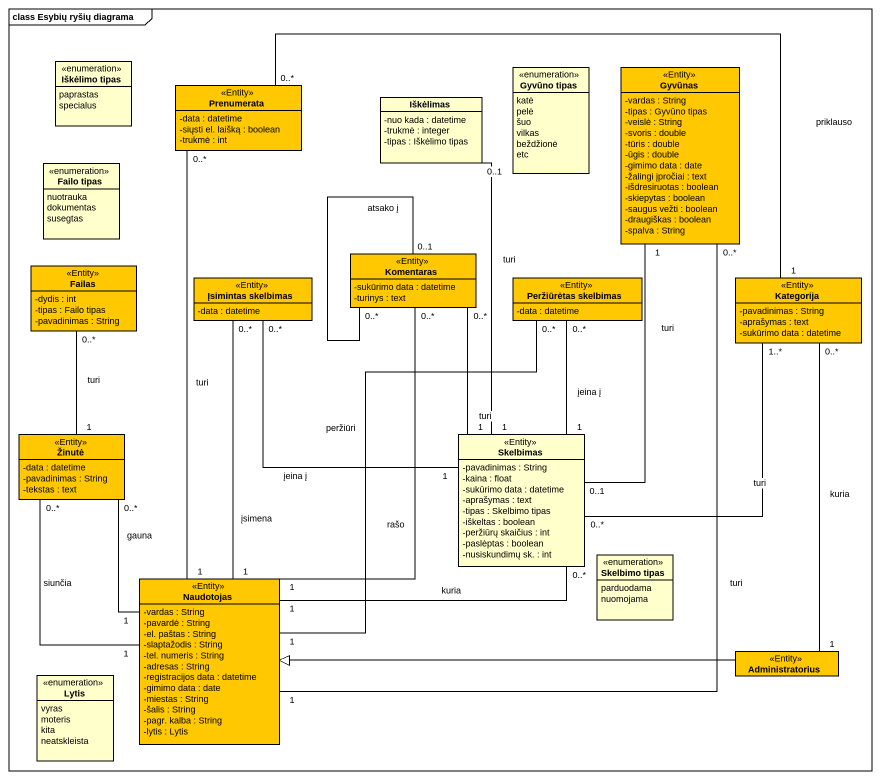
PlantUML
@startuml
mainframe class Esybių ryšių diagrama
hide circle
hide empty members
skinparam classAttributeIconSize 0
enum "Iškėlimo tipas" as Iškėlimo_tipas {
  paprastas
  specialus
}
enum "Gyvūno tipas" as Gyvūno_tipas {
  katė
  pelė
  šuo
  vilkas
  beždžionė
  etc
}
class Gyvūnas <<Entity>> #FFC800 {
  -vardas : String
  -tipas : Gyvūno tipas
  -veislė : String
  -svoris : double
  -tūris : double
  -ūgis : double
  -gimimo data : date
  -žalingi įpročiai : text
  -išdresiruotas : boolean
  -skiepytas : boolean
  -saugus vežti : boolean
  -draugiškas : boolean
  -spalva : String
}
class Prenumerata <<Entity>> #FFC800 {
  -data : datetime
  -siųsti el. laišką : boolean
  -trukmė : int
}
class Iškėlimas {
  -nuo kada : datetime
  -trukmė : integer
  -tipas : Iškėlimo tipas
}
enum "Failo tipas" as Failo_tipas {
  nuotrauka
  dokumentas
  susegtas
}
class Komentaras <<Entity>> #FFC800 {
  -sukūrimo data : datetime
  -turinys : text
}
class Failas <<Entity>> #FFC800 {
  -dydis : int
  -tipas : Failo tipas
  -pavadinimas : String
}
class "Įsimintas skelbimas" as Įsimintas_skelbimas <<Entity>> #FFC800 {
  -data : datetime
}
class "Peržiūrėtas skelbimas" as Peržiūrėtas_skelbimas <<Entity>> #FFC800 {
  -data : datetime
}
class Kategorija <<Entity>> #FFC800 {
  -pavadinimas : String
  -aprašymas : text
  -sukūrimo data : datetime
}
class Žinutė <<Entity>> #FFC800 {
  -data : datetime
  -pavadinimas : String
  -tekstas : text
}
class Skelbimas <<Entity>> {
  -pavadinimas : String
  -kaina : float
  -sukūrimo data : datetime
  -aprašymas : text
  -tipas : Skelbimo tipas
  -iškeltas : boolean
  -peržiūrų skaičius : int
  -paslėptas : boolean
  -nusiskundimų sk. : int
}
enum "Skelbimo tipas" as Skelbimo_tipas {
  parduodama
  nuomojama
}
class Naudotojas <<Entity>> #FFC800 {
  -vardas : String
  -pavardė : String
  -el. paštas : String
  -slaptažodis : String
  -tel. numeris : String
  -adresas : String
  -registracijos data : datetime
  -gimimo data : date
  -miestas : String
  -šalis : String
  -pagr. kalba : String
  -lytis : Lytis
}
enum Lytis {
  vyras
  moteris
  kita
  neatskleista
}
class Administratorius <<Entity>> #FFC800
Komentaras "0..*" -- "0..1" Komentaras : atsako į
Kategorija "1" -left- "0..*" Prenumerata : priklauso
Žinutė "1" -up- "0..*" Failas : turi
Skelbimas "0..1" -up- "1" Gyvūnas : turi
Skelbimas "1" -up- "0..1" Iškėlimas : turi
Skelbimas "1" -up- "0..*" Komentaras : turi
Skelbimas "1" -up- "0..*" Įsimintas_skelbimas : įeina į
Skelbimas "1" -up- "0..*" Peržiūrėtas_skelbimas : įeina į
Skelbimas "0..*" -up- "1..*" Kategorija : turi
Naudotojas "1" -up- "0..*" Gyvūnas : turi
Naudotojas "1" -up- "0..*" Prenumerata : turi
Naudotojas "1" -up- "0..*" Komentaras : rašo
Naudotojas "1" -up- "0..*" Įsimintas_skelbimas : įsimena
Naudotojas "1" -up- "0..*" Peržiūrėtas_skelbimas : peržiūri
Naudotojas "1" -up- "0..*" Žinutė : siunčia
Naudotojas "1" -up- "0..*" Žinutė : gauna
Naudotojas "1" -right- "0..*" Skelbimas : kuria
Administratorius "1" -up- "0..*" Kategorija : kuria
Administratorius -left-|> Naudotojas
@enduml
